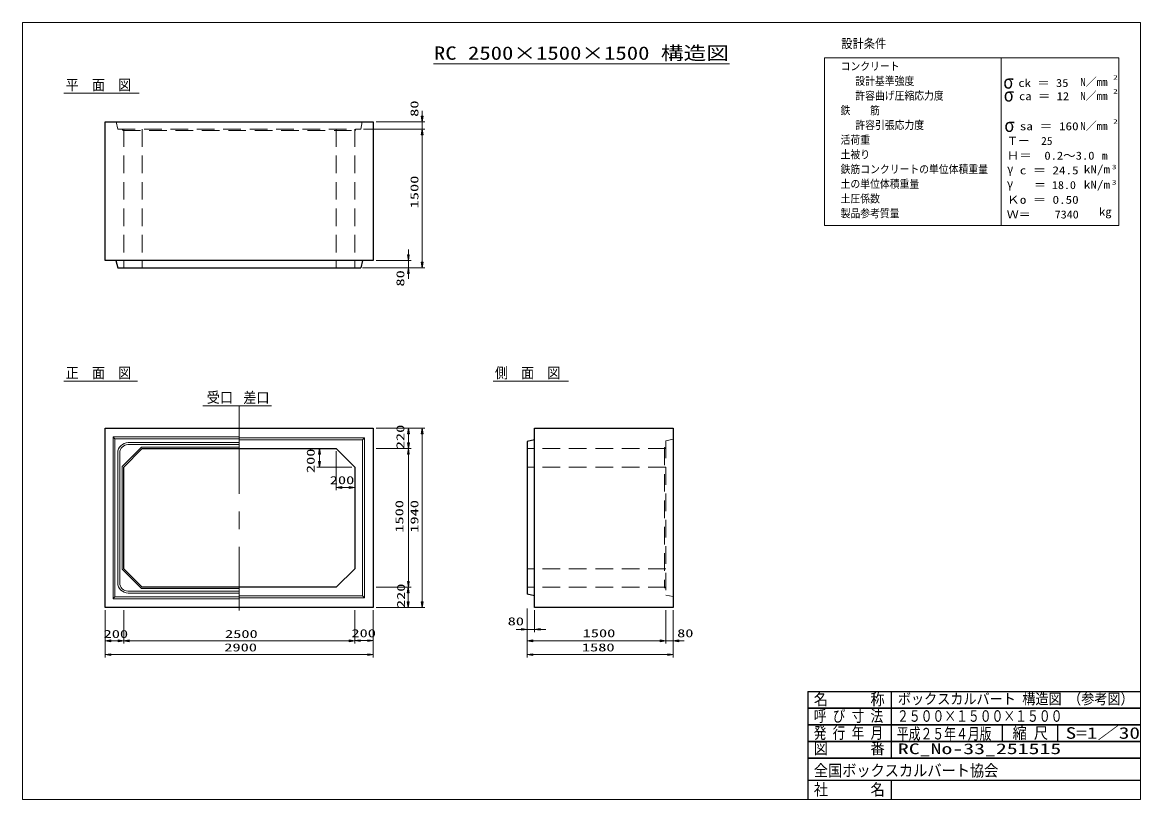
# Model space of a CAD drawing. Units: millimetres on the paper. Extents: x 8 to 412, y 8 to 289.
import ezdxf
from ezdxf.enums import TextEntityAlignment as Align

# ---------------------------------------------------------------- set-up
doc = ezdxf.new("R2010")
doc.units = ezdxf.units.MM
doc.linetypes.add('USER1', pattern=[9.525, 6.35, -3.175])
doc.linetypes.add('USER2', pattern=[50.8, 31.75, -6.35, 6.35, -6.35])
for name, color, linetype, lineweight in [('0_5', 6, 'Continuous', 13), ('BOX', 40, 'Continuous', 13), ('SUNPO', 1, 'Continuous', 13), ('TEXT', 2, 'Continuous', 25)]:
    doc.layers.add(name, color=color, linetype=linetype, lineweight=lineweight)
doc.styles.add('ＭＳ ゴシック', font='')
doc.styles.get('ＭＳ ゴシック').set_extended_font_data('MS Gothic')

msp = doc.modelspace()

# ---------------------------------------------------------------- hatches: boundary and pattern name
at = {"layer": 'SUNPO'}
for points in [[(152.214, 254.799), (152.881, 254.799), (152.548, 252.799)], [(152.214, 248.132), (152.881, 248.132), (152.548, 250.132)], [(152.214, 248.132), (152.881, 248.132), (152.548, 250.132)], [(147.214, 204.799), (147.881, 204.799), (147.548, 202.799)], [(152.214, 202.132), (152.881, 202.132), (152.548, 200.132)], [(147.214, 198.132), (147.881, 198.132), (147.548, 200.132)], [(147.256, 140.299), (147.923, 140.299), (147.59, 142.299)], [(152.214, 140.299), (152.881, 140.299), (152.548, 142.299)], [(115.148, 132.965), (115.814, 132.965), (115.481, 134.965)], [(147.214, 132.965), (147.881, 132.965), (147.548, 134.965)], [(147.256, 136.965), (147.923, 136.965), (147.59, 134.965)], [(115.148, 130.299), (115.814, 130.299), (115.481, 128.299)], [(123.548, 121.232), (123.548, 120.565), (121.548, 120.899)], [(126.214, 121.232), (126.214, 120.565), (128.214, 120.899)], [(147.172, 82.965), (147.839, 82.965), (147.505, 84.965)], [(147.214, 86.965), (147.881, 86.965), (147.548, 84.965)], [(147.172, 79.632), (147.839, 79.632), (147.505, 77.632)], [(152.214, 79.632), (152.881, 79.632), (152.548, 77.632)], [(188.414, 70.071), (188.414, 69.405), (190.414, 69.738)], [(195.081, 70.071), (195.081, 69.405), (193.081, 69.738)], [(40.214, 65.928), (40.214, 65.262), (38.214, 65.595)], [(42.881, 65.928), (42.881, 65.262), (44.881, 65.595)], [(46.881, 65.965), (46.881, 65.299), (44.881, 65.632)], [(126.214, 65.965), (126.214, 65.299), (128.214, 65.632)], [(130.214, 66.003), (130.214, 65.336), (128.214, 65.669)], [(132.881, 66.003), (132.881, 65.336), (134.881, 65.669)], [(192.414, 65.965), (192.414, 65.299), (190.414, 65.632)], [(238.414, 65.965), (238.414, 65.299), (240.414, 65.632)], [(238.414, 65.965), (238.414, 65.299), (240.414, 65.632)], [(245.081, 65.965), (245.081, 65.299), (243.081, 65.632)], [(40.214, 60.965), (40.214, 60.299), (38.214, 60.632)], [(132.881, 60.965), (132.881, 60.299), (134.881, 60.632)], [(192.414, 60.965), (192.414, 60.299), (190.414, 60.632)], [(241.081, 60.965), (241.081, 60.299), (243.081, 60.632)]]:
    msp.add_hatch(color=256, dxfattribs=at).paths.add_polyline_path(points)

# ---------------------------------------------------------------- linework, layer by layer
at = {"layer": '0_5'}
for p, q in [((411.667, 288.667), (8.333, 288.667)), ((8.333, 288.667), (8.333, 8.333)), ((411.667, 8.333), (411.667, 288.667)), ((8.333, 8.333), (411.667, 8.333))]:
    msp.add_line(p, q, dxfattribs=at)
at = {"layer": 'BOX', "color": 6, "lineweight": 25}
for p, q in [((38.214, 202.799), (38.214, 252.799)), ((38.214, 252.799), (134.881, 252.799)), ((134.881, 252.799), (134.881, 202.799)), ((134.881, 202.799), (38.214, 202.799)), ((42.048, 202.799), (42.714, 200.132)), ((131.048, 202.799), (130.381, 200.132)), ((42.714, 200.132), (130.381, 200.132)), ((38.214, 77.632), (38.214, 142.299)), ((38.214, 142.299), (134.881, 142.299)), ((134.881, 142.299), (134.881, 77.632)), ((193.081, 77.616), (193.081, 142.299)), ((193.081, 142.299), (243.081, 142.299)), ((243.081, 142.299), (243.081, 77.616)), ((193.081, 138.132), (190.414, 137.465)), ((190.414, 137.465), (190.414, 82.465)), ((44.881, 128.299), (51.548, 134.965)), ((51.548, 134.965), (121.548, 134.965)), ((121.548, 134.965), (128.214, 128.299)), ((44.881, 91.632), (44.881, 128.299)), ((128.214, 128.299), (128.214, 91.632)), ((51.548, 84.965), (44.881, 91.632)), ((128.214, 91.632), (121.548, 84.965)), ((121.548, 84.965), (51.548, 84.965)), ((193.081, 81.799), (190.414, 82.465)), ((134.881, 77.632), (38.214, 77.632)), ((243.081, 77.616), (193.081, 77.616))]:
    msp.add_line(p, q, dxfattribs=at)
at = {"layer": 'BOX', "color": 2, "linetype": 'USER1'}
for p, q in [((42.214, 252.799), (42.714, 250.132)), ((42.714, 250.132), (130.381, 250.132)), ((44.359, 250.132), (44.535, 249.632)), ((44.881, 250.132), (44.881, 200.132)), ((51.548, 250.132), (51.548, 200.132)), ((121.548, 250.132), (121.548, 200.132)), ((128.214, 250.132), (128.214, 200.132)), ((128.448, 249.632), (128.663, 250.132)), ((130.881, 252.799), (130.381, 250.132)), ((44.535, 249.632), (128.448, 249.632)), ((243.081, 138.299), (240.414, 137.799)), ((240.414, 137.799), (240.414, 82.132)), ((240.414, 134.965), (190.414, 134.965)), ((240.414, 135.483), (239.914, 135.285)), ((239.914, 135.285), (239.914, 84.738)), ((240.414, 128.299), (190.414, 128.299)), ((240.414, 91.632), (190.414, 91.632)), ((240.414, 84.965), (190.414, 84.965)), ((239.914, 84.738), (240.414, 84.562)), ((243.081, 81.632), (240.414, 82.132))]:
    msp.add_line(p, q, dxfattribs=at)
at = {"layer": 'BOX', "color": 2}
msp.add_line((73.465, 150.334), (98.214, 150.334), dxfattribs=at)
at = {"layer": 'BOX', "color": 2, "linetype": 'USER2'}
msp.add_line((86.548, 150.334), (86.548, 76.492), dxfattribs=at)
at = {"layer": 'BOX'}
for p, q in [((41.048, 139.132), (41.714, 138.465)), ((41.048, 80.799), (41.048, 139.132)), ((41.048, 139.132), (86.548, 139.132)), ((86.548, 138.465), (41.714, 138.465)), ((41.714, 138.465), (41.714, 81.465)), ((86.548, 138.799), (131.714, 138.799)), ((131.048, 138.132), (86.548, 138.132)), ((131.048, 138.132), (131.714, 138.799)), ((131.048, 81.799), (131.048, 138.132)), ((131.714, 138.799), (131.714, 81.132)), ((42.748, 86.599), (42.748, 133.332)), ((43.481, 133.465), (43.481, 86.465)), ((51.34, 135.465), (44.381, 128.506)), ((86.548, 136.365), (46.381, 136.365)), ((46.514, 137.099), (86.548, 137.099)), ((86.548, 135.465), (51.34, 135.465)), ((44.381, 128.506), (44.381, 91.425)), ((44.381, 91.425), (51.34, 84.465)), ((41.714, 81.465), (41.048, 80.799)), ((86.548, 80.799), (41.048, 80.799)), ((41.714, 81.465), (86.548, 81.465)), ((46.381, 83.565), (86.548, 83.565)), ((86.548, 82.832), (46.514, 82.832)), ((51.34, 84.465), (86.548, 84.465)), ((86.548, 81.799), (131.048, 81.799)), ((131.714, 81.132), (86.548, 81.132)), ((131.048, 81.799), (131.714, 81.132))]:
    msp.add_line(p, q, dxfattribs=at)
for centre, radius, start, end in [((46.514, 133.332), 3.767, 90, 180), ((46.381, 133.465), 2.9, 90, 180), ((46.514, 86.599), 3.767, 180, 270), ((46.381, 86.465), 2.9, 180, 270)]:
    msp.add_arc(centre, radius, start, end, dxfattribs=at)
at = {"layer": 'SUNPO'}
for p, q in [((152.548, 254.799), (152.548, 256.799)), ((131.381, 250.132), (153.548, 250.132)), ((131.381, 250.132), (153.548, 250.132)), ((135.881, 252.799), (153.548, 252.799)), ((152.548, 250.132), (152.548, 252.799)), ((152.548, 248.132), (152.548, 202.132)), ((152.548, 248.132), (152.548, 246.132)), ((147.548, 204.799), (147.548, 206.799)), ((135.881, 202.799), (148.548, 202.799)), ((147.548, 202.799), (147.548, 200.132)), ((131.048, 200.132), (153.548, 200.132)), ((131.048, 200.132), (148.548, 200.132)), ((147.548, 198.132), (147.548, 196.132)), ((135.881, 142.299), (153.548, 142.299)), ((135.881, 142.299), (148.59, 142.299)), ((147.59, 140.299), (147.59, 136.965)), ((152.548, 140.299), (152.548, 79.632)), ((120.548, 134.965), (114.481, 134.965)), ((121.548, 133.965), (121.548, 119.899)), ((135.881, 134.965), (148.548, 134.965)), ((135.881, 134.965), (148.59, 134.965)), ((115.481, 132.965), (115.481, 130.299)), ((147.548, 132.965), (147.548, 86.965)), ((127.214, 128.299), (114.481, 128.299)), ((128.214, 127.299), (128.214, 119.899)), ((126.214, 120.899), (123.548, 120.899)), ((135.881, 84.965), (148.505, 84.965)), ((135.881, 84.965), (148.548, 84.965)), ((147.505, 82.965), (147.505, 79.632)), ((135.881, 77.632), (153.548, 77.632)), ((135.881, 77.632), (148.505, 77.632)), ((190.414, 77.283), (190.414, 59.632)), ((190.414, 77.283), (190.414, 64.632)), ((190.414, 77.283), (190.414, 68.738)), ((38.214, 76.632), (38.214, 64.595)), ((38.214, 76.632), (38.214, 59.632)), ((44.881, 76.632), (44.881, 64.595)), ((44.881, 76.632), (44.881, 64.632)), ((128.214, 76.632), (128.214, 64.632)), ((128.214, 76.632), (128.214, 64.669)), ((134.881, 76.632), (134.881, 64.669)), ((134.881, 76.632), (134.881, 59.632)), ((193.081, 76.616), (193.081, 68.738)), ((240.414, 76.616), (240.414, 64.632)), ((240.414, 76.616), (240.414, 64.632)), ((243.081, 76.616), (243.081, 59.632)), ((243.081, 76.616), (243.081, 64.632)), ((188.414, 69.738), (186.414, 69.738)), ((190.414, 69.738), (193.081, 69.738)), ((195.081, 69.738), (197.081, 69.738)), ((42.881, 65.595), (40.214, 65.595)), ((126.214, 65.632), (46.881, 65.632)), ((132.881, 65.669), (130.214, 65.669)), ((192.414, 65.632), (238.414, 65.632)), ((238.414, 65.632), (236.414, 65.632)), ((240.414, 65.632), (243.081, 65.632)), ((245.081, 65.632), (247.081, 65.632)), ((132.881, 60.632), (40.214, 60.632)), ((192.414, 60.632), (241.081, 60.632))]:
    msp.add_line(p, q, dxfattribs=at)
for points in [[(152.214, 254.799), (152.881, 254.799), (152.548, 252.799)], [(152.214, 248.132), (152.881, 248.132), (152.548, 250.132)], [(152.214, 248.132), (152.881, 248.132), (152.548, 250.132)], [(147.214, 204.799), (147.881, 204.799), (147.548, 202.799)], [(152.214, 202.132), (152.881, 202.132), (152.548, 200.132)], [(147.214, 198.132), (147.881, 198.132), (147.548, 200.132)], [(147.256, 140.299), (147.923, 140.299), (147.59, 142.299)], [(152.214, 140.299), (152.881, 140.299), (152.548, 142.299)], [(115.148, 132.965), (115.814, 132.965), (115.481, 134.965)], [(147.214, 132.965), (147.881, 132.965), (147.548, 134.965)], [(147.256, 136.965), (147.923, 136.965), (147.59, 134.965)], [(115.148, 130.299), (115.814, 130.299), (115.481, 128.299)], [(123.548, 121.232), (123.548, 120.565), (121.548, 120.899)], [(126.214, 121.232), (126.214, 120.565), (128.214, 120.899)], [(147.172, 82.965), (147.839, 82.965), (147.505, 84.965)], [(147.214, 86.965), (147.881, 86.965), (147.548, 84.965)], [(147.172, 79.632), (147.839, 79.632), (147.505, 77.632)], [(152.214, 79.632), (152.881, 79.632), (152.548, 77.632)], [(188.414, 70.071), (188.414, 69.405), (190.414, 69.738)], [(195.081, 70.071), (195.081, 69.405), (193.081, 69.738)], [(40.214, 65.928), (40.214, 65.262), (38.214, 65.595)], [(42.881, 65.928), (42.881, 65.262), (44.881, 65.595)], [(46.881, 65.965), (46.881, 65.299), (44.881, 65.632)], [(126.214, 65.965), (126.214, 65.299), (128.214, 65.632)], [(130.214, 66.003), (130.214, 65.336), (128.214, 65.669)], [(132.881, 66.003), (132.881, 65.336), (134.881, 65.669)], [(192.414, 65.965), (192.414, 65.299), (190.414, 65.632)], [(238.414, 65.965), (238.414, 65.299), (240.414, 65.632)], [(238.414, 65.965), (238.414, 65.299), (240.414, 65.632)], [(245.081, 65.965), (245.081, 65.299), (243.081, 65.632)], [(40.214, 60.965), (40.214, 60.299), (38.214, 60.632)], [(132.881, 60.965), (132.881, 60.299), (134.881, 60.632)], [(192.414, 60.965), (192.414, 60.299), (190.414, 60.632)], [(241.081, 60.965), (241.081, 60.299), (243.081, 60.632)]]:
    msp.add_lwpolyline(points, close=True, dxfattribs=at)
at = {"layer": 'TEXT', "color": 6, "lineweight": 13}
for p, q in [((297.686, 275.922), (361.347, 275.922)), ((297.686, 215.439), (297.686, 275.922)), ((361.347, 215.439), (361.347, 275.922)), ((361.347, 275.922), (361.347, 215.439)), ((361.347, 275.922), (403.787, 275.922)), ((403.787, 275.922), (403.787, 215.439)), ((361.347, 215.439), (297.686, 215.439)), ((403.787, 215.439), (361.347, 215.439))]:
    msp.add_line(p, q, dxfattribs=at)
at = {"layer": 'TEXT', "color": 3, "lineweight": 13}
for p, q in [((156.667, 273.667), (263.333, 273.667)), ((23.334, 263.132), (50.513, 263.132)), ((23.334, 159.299), (49.901, 159.299)), ((178.141, 159.299), (205.328, 159.299))]:
    msp.add_line(p, q, dxfattribs=at)
at = {"layer": 'TEXT', "color": 3}
for p, q in [((291.667, 47.333), (411.667, 47.333)), ((291.667, 47.333), (291.667, 8.333)), ((321.667, 47.333), (321.667, 23.333)), ((291.667, 41.333), (411.667, 41.333)), ((411.667, 41.333), (291.667, 41.333)), ((291.667, 35.333), (411.667, 35.333)), ((411.667, 35.333), (291.667, 35.333)), ((361.667, 35.333), (361.667, 29.333)), ((381.667, 35.333), (381.667, 29.333)), ((291.667, 29.333), (411.667, 29.333)), ((411.667, 29.333), (291.667, 29.333)), ((291.667, 23.333), (411.667, 23.333)), ((411.667, 23.333), (291.667, 23.333)), ((291.667, 15.333), (411.667, 15.333)), ((321.667, 15.333), (321.667, 8.333))]:
    msp.add_line(p, q, dxfattribs=at)

# ---------------------------------------------------------------- texts
at = {"layer": 'SUNPO', "color": 2, "style": 'ＭＳ ゴシック', "width": 1.5}
for s, p in [('80', (152.042, 254.605)), ('1500', (152.042, 221.606)), ('80', (146.968, 193.388)), ('220', (146.968, 134.727)), ('200', (114.624, 126.121)), ('1500', (146.605, 104.605)), ('1940', (152.042, 104.605)), ('220', (147.201, 77.42))]:
    msp.add_text(s, height=2.886, rotation=90, dxfattribs=at).set_placement(p, align=Align.BOTTOM_LEFT)
for s, p in [('200', (119.21, 121.245)), ('80', (183.372, 70.343)), ('200', (37.634, 65.769)), ('2500', (81.437, 65.769)), ('200', (127.019, 66.038)), ('1500', (210.416, 66.038)), ('80', (244.487, 66.038)), ('2900', (81.167, 60.926)), ('1580', (210.147, 60.926))]:
    msp.add_text(s, height=2.886, dxfattribs=at).set_placement(p, align=Align.BOTTOM_LEFT)
at = {"layer": 'TEXT', "style": 'ＭＳ ゴシック'}
for s, height, width, p in [('設計条件', 3.299, 0.9, (303.718, 278.381)), ('コンクリート', 2.886, 0.9, (303.455, 270.526)), ('平\u3000面\u3000図', 3.848, 0.9, (23.959, 263.017)), ('設計基準強度', 2.886, 0.9, (308.761, 265.221)), ('σ', 4.948, 0.9, (362.124, 263.285)), ('  ck ＝ 35', 2.886, 1.15, (363.051, 264.507)), ('2', 1.649, 1.5, (401.745, 267.504)), ('許容曲げ圧縮応力度', 2.886, 0.9, (308.761, 259.916)), ('σ', 4.948, 0.9, (362.277, 258.615)), ('  ca ＝ 12', 2.886, 1.15, (363.297, 259.737)), ('2', 1.649, 1.5, (401.745, 262.485)), ('鉄\u3000\u3000筋', 2.886, 0.9, (303.455, 254.611)), ('許容引張応力度', 2.886, 0.9, (308.761, 249.306)), ('σ', 4.948, 0.9, (362.507, 247.667)), ('  sa ＝ 160', 2.886, 1.2, (363.373, 248.897)), ('2', 1.649, 1.5, (401.745, 251.589)), ('活荷重', 2.886, 0.9, (303.455, 244.001)), ('Ｔー\u300025', 2.886, 1.05, (363.373, 243.592)), ('土被り', 2.886, 0.9, (303.455, 238.696)), ('Ｈ＝\u30000.2～3.0', 2.886, 1.15, (363.373, 238.287)), ('鉄筋コンクリートの単位体積重量', 2.886, 0.9, (303.455, 233.391)), ('γ', 3.299, 0.9, (363.508, 233.183)), ('  c ＝ 24.5', 2.886, 1.2, (363.373, 232.982)), ('kN/m', 2.886, 1.2, (391.181, 233.362)), ('3', 1.649, 1.5, (401.281, 235.19)), ('土の単位体積重量', 2.886, 0.9, (303.455, 228.086)), ('γ', 3.299, 0.9, (363.443, 227.87)), ('  \u3000 ＝ 18.0', 2.886, 1.1, (362.387, 227.677)), ('kN/m', 2.886, 1.2, (391.181, 227.812)), ('3', 1.649, 1.5, (401.281, 229.64)), ('土圧係数', 2.886, 0.9, (303.455, 222.781)), ('Ｋo ＝ 0.50', 2.886, 1.2, (363.373, 222.372)), ('   kg', 2.886, 1.15, (389.899, 218.067)), ('製品参考質量', 2.886, 0.9, (303.455, 217.475)), ('Ｗ＝\u3000\u30007340', 2.886, 1.1, (363.373, 217.067)), ('正\u3000面\u3000図', 3.848, 0.9, (23.959, 159.184)), ('側\u3000面\u3000図', 3.848, 0.9, (178.766, 159.184)), ('受口', 3.848, 0.9, (74.841, 150.318)), ('差口', 3.848, 0.9, (88.016, 150.269)), ('名      称', 4.169, 0.9, (293.792, 41.156)), ('ボックスカルバート 構造図 （参考図）', 3.848, 0.9, (324.125, 41.593)), ('呼 び 寸 法', 4.169, 0.8, (293.792, 35.156)), ('２５００×１５００×１５００', 4.169, 0.75, (323.792, 35.156)), ('発 行 年 月', 4.169, 0.8, (293.792, 29.06)), ('平成２５年４月版', 4.169, 0.75, (323.739, 28.78)), ('縮 尺', 4.169, 0.9, (365.492, 29.034)), ('S=1／30', 4.169, 1.35, (384.617, 29.034)), ('図      番', 4.169, 0.9, (293.792, 23.505)), ('RC_No-33_251515', 3.848, 1.5, (324.125, 23.593)), ('全国ボックスカルバート協会', 4.169, 0.9, (293.792, 15.51)), ('社\u3000\u3000\u3000名', 4.169, 0.9, (293.792, 8.656))]:
    msp.add_text(s, height=height, dxfattribs=dict(at, width=width)).set_placement(p, align=Align.BOTTOM_LEFT)
at = {"layer": 'TEXT', "style": 'ＭＳ ゴシック', "width": 1.25}
msp.add_text('RC 2500×1500×1500 構造図', height=4.811, dxfattribs=at).set_placement((210, 273.741), align=Align.BOTTOM_CENTER)
at = {"layer": 'TEXT', "style": 'ＭＳ ゴシック'}
for s, p in [('N／mm', (389.899, 264.878)), ('N／mm', (389.899, 259.86)), ('N／mm', (389.899, 248.963)), ('    m', (389.899, 238.287))]:
    msp.add_text(s, height=2.886, dxfattribs=at).set_placement(p, align=Align.BOTTOM_LEFT)

doc.saveas('drawing.dxf')
